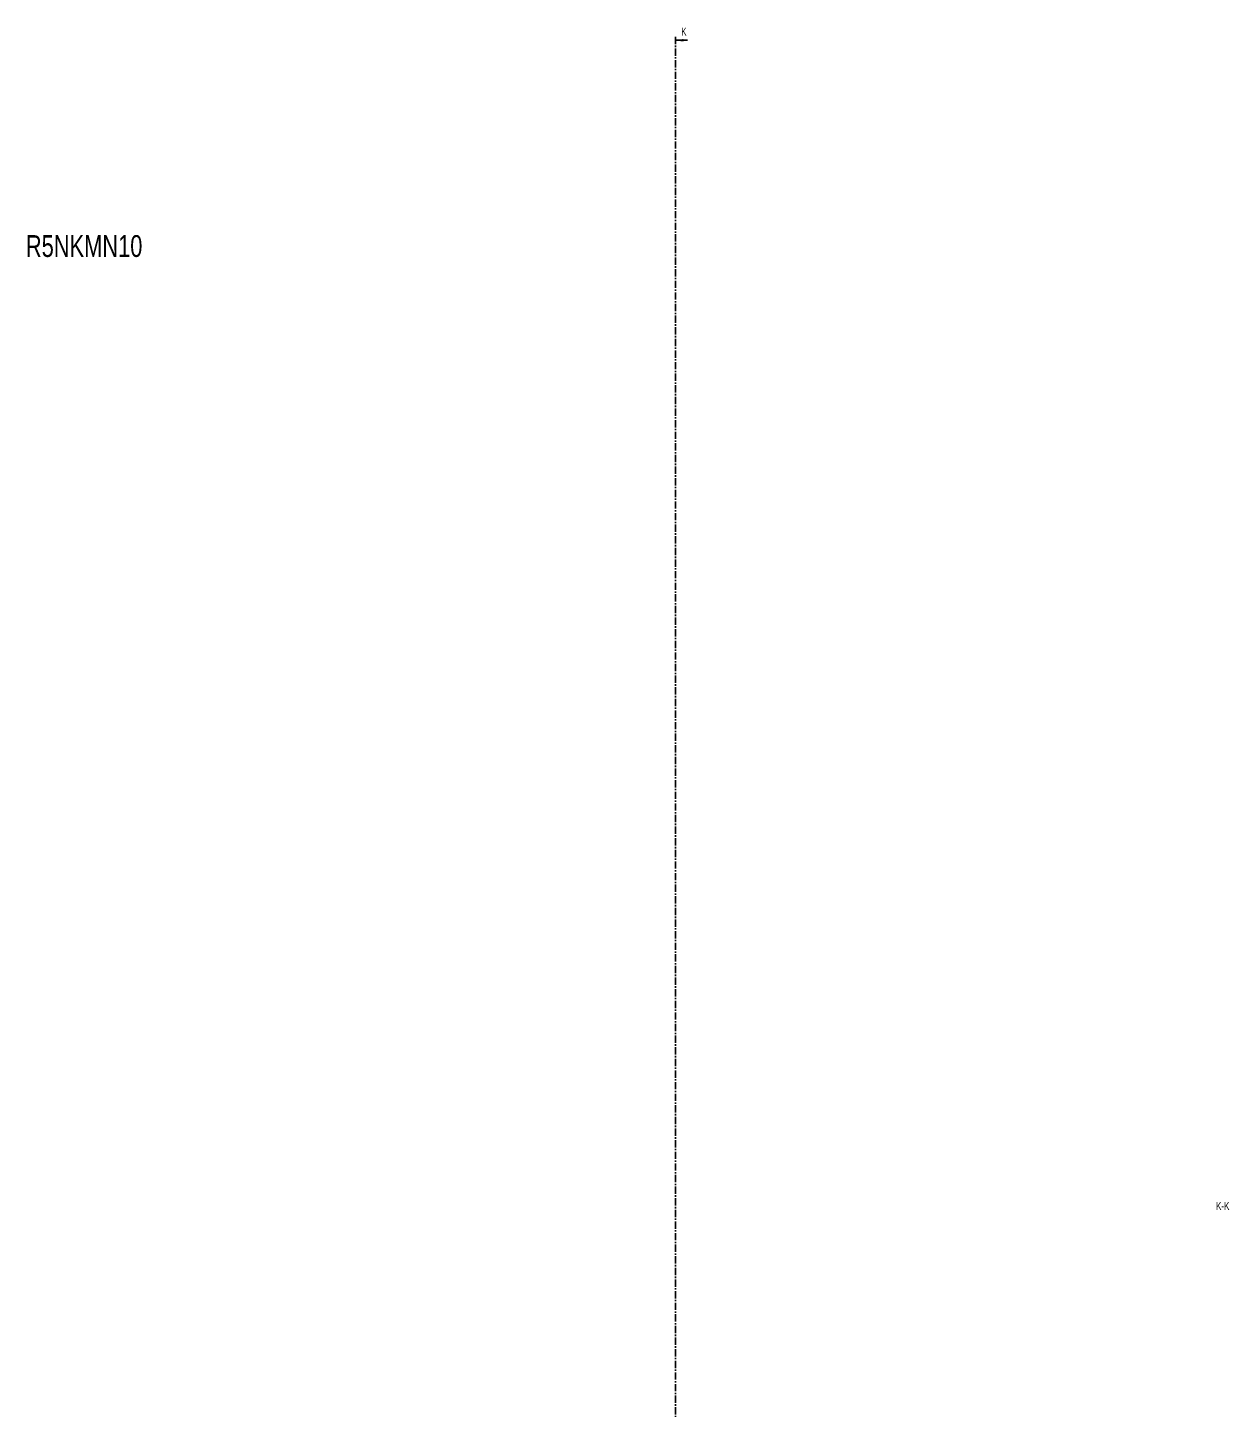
# Model space of a CAD drawing. Header units: millimetres. Extents: x -199 to 1181, y -1371 to 1507.
# Drawn here: x 81 to 1132, y 297 to 1507 of the extents above; entities that cross this region are included whole.
import ezdxf

# ---------------------------------------------------------------- set-up
doc = ezdxf.new("R2010")
doc.units = ezdxf.units.MM
doc.linetypes.add('CENTER', pattern=[10.16, 6.35, -1.27, 1.27, -1.27])
doc.layers.add('FORMAT', color=7, linetype='Continuous')
doc.styles.add('SLDTEXTSTYLE0', font='TXT', dxfattribs={"width": 0.75})

msp = doc.modelspace()

# ---------------------------------------------------------------- linework, layer by layer
at = {"color": 7, "linetype": 'CENTER', "lineweight": 35}
msp.add_line((647.53, 1499.09), (647.53, -1103.67), dxfattribs=at)
at = {"color": 7, "linetype": 'Continuous', "lineweight": 35}
msp.add_line((658.17, 1496.09), (647.53, 1496.09), dxfattribs=at)
msp.add_solid([(647.53, 1496.09), (654.53, 1494.97), (654.53, 1497.21)], dxfattribs=at)

# ---------------------------------------------------------------- texts
at = {"color": 7, "linetype": 'Continuous', "insert": (652.67, 1507.14), "char_height": 7, "attachment_point": 1, "style": 'SLDTEXTSTYLE0'}
msp.add_mtext('K', dxfattribs=at)
at = {"layer": 'FORMAT', "style": 'SLDTEXTSTYLE0'}
for s, insert, char_height, attachment_point in [('R5NKMN10', (79.44, 1325.61), 19.05, 1), ('K-K', (1126.33, 479.8), 7, 2)]:
    msp.add_mtext(s, dxfattribs=dict(at, insert=insert, char_height=char_height, attachment_point=attachment_point))

doc.saveas('drawing.dxf')
